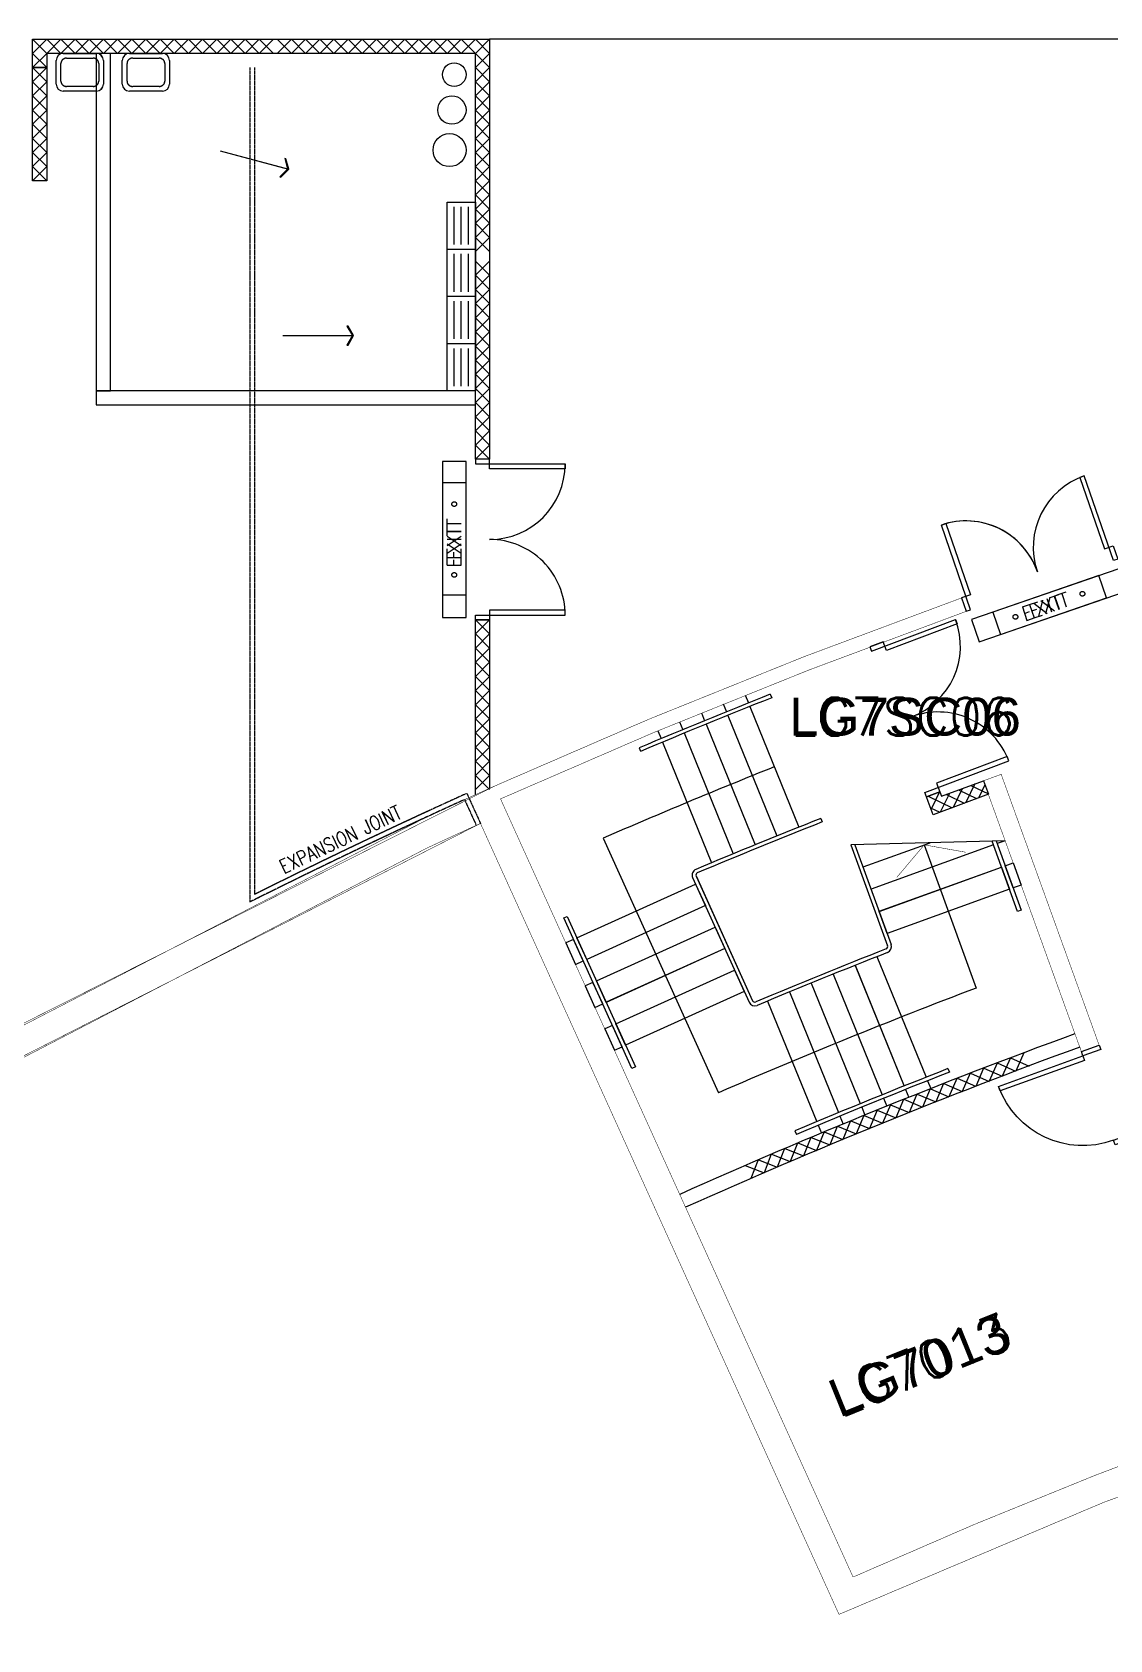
# Model space of a CAD drawing. Header units: millimetres. Extents: x -203861 to 22103, y -44552 to 100121.
# Drawn here: x -33005 to -21590, y -34908 to -17875 of the extents above; entities that cross this region are included whole.
import ezdxf

# ---------------------------------------------------------------- set-up
doc = ezdxf.new("R2010")
doc.units = ezdxf.units.MM
for name, pattern in [('S1097a$0$CENTER', [2, 1.25, -0.25, 0.25, -0.25]), ('S1097a$0$DOT', [0.25, 0, -0.25]), ('S1097a$0$HIDDEN', [0.375, 0.25, -0.125]), ('s2097a$0$LG7$0$CENTER', [2, 1.25, -0.25, 0.25, -0.25]), ('s2097a$0$LG7$0$HIDDEN', [0.375, 0.25, -0.125]), ('s3097a$0$HIDDEN2', [4.7625, 3.175, -1.5875]), ('s3097a$0$LG7$0$CENTER', [2, 1.25, -0.25, 0.25, -0.25])]:
    doc.linetypes.add(name, pattern=pattern)
for name, color, linetype in [('S1097a$0$11', 7, 'Continuous'), ('S1097a$0$20', 1, 'Continuous'), ('S1097a$0$22', 7, 'Continuous'), ('S1097a$0$25', 7, 'Continuous'), ('S1097a$0$30', 7, 'Continuous'), ('S1097a$0$39', 7, 'Continuous'), ('S1097a$0$45', 7, 'Continuous'), ('S1097a$0$48', 7, 'Continuous'), ('S1097a$0$49', 7, 'Continuous'), ('S1097a$0$9', 7, 'Continuous'), ('S1097a$0$ROOM-NO', 4, 'Continuous'), ('s2097a$0$LG7$0$20', 1, 'Continuous'), ('s2097a$0$LG7$0$25', 7, 'Continuous'), ('s2097a$0$LG7$0$45', 7, 'Continuous'), ('s2097a$0$LG7$0$48', 7, 'Continuous'), ('s2097a$0$LG7$0$49', 7, 'Continuous'), ('s2097a$0$LG7$0$9', 7, 'Continuous'), ('s3097a$0$LG7$0$11', 7, 'Continuous'), ('s3097a$0$LG7$0$20', 1, 'Continuous'), ('s3097a$0$LG7$0$22', 7, 'Continuous'), ('s3097a$0$LG7$0$25', 7, 'Continuous'), ('s3097a$0$LG7$0$30', 7, 'Continuous'), ('s3097a$0$LG7$0$39', 7, 'Continuous'), ('s3097a$0$LG7$0$45', 7, 'Continuous'), ('s3097a$0$LG7$0$48', 7, 'Continuous'), ('s3097a$0$LG7$0$9', 7, 'Continuous'), ('s3097a$0$ROOM-NO', 4, 'Continuous')]:
    doc.layers.add(name, color=color, linetype=linetype)
doc.styles.add('S1097a$0$STANDARD', font='SIMPLEX')
doc.styles.add('s2097a$0$LG7$0$STANDARD', font='SIMPLEX')
doc.styles.add('s3097a$0$LG7$0$STANDARD', font='SIMPLEX')
doc.styles.add('s3097a$0$Standard', font='arial.ttf')

# ---------------------------------------------------------------- blocks, each defined once
blk = doc.blocks.new('S1097a$0$D1050A')
at = {"layer": 'S1097a$0$30', "color": 14, "linetype": 'Continuous'}
for points in [[(0.05, 0.2), (0.1, 0.2), (0.1, 1.15), (0.05, 1.1499)], [(0, 0), (0.05, 0), (0.05, 0.2), (0, 0.2)], [(1, 0), (1.0501, 0), (1.0501, 0.2), (1, 0.2)]]:
    blk.add_lwpolyline(points, close=True, dxfattribs=at)
blk.add_arc((0.049983, 0.199961), 0.95001, 359.999989, 89.999989, dxfattribs=at)
blk = doc.blocks.new('S1097a$0$D1700B')
at = {"layer": 'S1097a$0$30', "color": 14, "linetype": 'Continuous'}
for points in [[(0, 0), (0.05, 0), (0.05, 0.95), (0.1, 0.95), (0.1, 0.15), (-0.0001, 0.15), (0, 0)], [(1.7, 0), (1.65, 0.0001), (1.65, 0.95), (1.6, 0.95), (1.6, 0.15), (1.7, 0.15), (1.7, 0)]]:
    blk.add_lwpolyline(points, dxfattribs=at)
for centre, start, end in [((0.05, 0.15), 0.0001, 90.0001), ((1.650003, 0.150003), 90.0001, 180.0001)]:
    blk.add_arc(centre, 0.800001, start, end, dxfattribs=at)
blk = doc.blocks.new('S1097a$0$EXIT')
at = {"layer": 'S1097a$0$39', "color": 1, "linetype": 'Continuous'}
blk.add_lwpolyline([(-0.825, -0.25), (0.825, -0.25), (0.825, 0), (-0.825, 0)], close=True, dxfattribs=at)
at = {"layer": 'S1097a$0$39', "color": 1, "linetype": 'S1097a$0$DOT'}
for centre in [(-0.375002, -0.125001), (0.375002, -0.125)]:
    blk.add_circle(centre, 0.025, dxfattribs=at)
at = {"layer": 'S1097a$0$39', "color": 1, "linetype": 'Continuous', "style": 'S1097a$0$STANDARD', "width": 1.1}
blk.add_text('EXIT', height=0.15, rotation=0.000053, dxfattribs=at).set_placement((-0.3001, -0.2))
blk = doc.blocks.new('S1097a$0$H1200')
at = {"layer": 'S1097a$0$22', "color": 14, "linetype": 'Continuous'}
for points in [[(0, 0), (0.15, 0.15), (0.3, 0), (0.45, 0.15), (0.6, 0), (0.75, 0.15), (0.9, 0), (1.05, 0.15), (1.2, 0)], [(0, 0.15), (0.15, 0), (0.3, 0.15), (0.45, 0), (0.6, 0.15), (0.75, 0), (0.9, 0.15), (1.05, 0), (1.2, 0.15)]]:
    blk.add_lwpolyline(points, dxfattribs=at)
blk = doc.blocks.new('S1097a$0$H300')
at = {"layer": 'S1097a$0$22', "color": 10, "linetype": 'Continuous'}
for points in [[(0, 0), (0.15, 0.15), (0.3, 0)], [(0, 0.15), (0.15, 0), (0.3, 0.15)]]:
    blk.add_lwpolyline(points, dxfattribs=at)
blk = doc.blocks.new('S1097a$0$H1050')
at = {"layer": 'S1097a$0$22', "color": 10, "linetype": 'Continuous'}
for points in [[(0, 0.15), (0.15, 0), (0.3, 0.15), (0.45, 0), (0.6, 0.15), (0.75, 0), (0.9, 0.15), (1.05, 0)], [(0, 0), (0.15, 0.15), (0.3, 0), (0.45, 0.15), (0.6, 0), (0.75, 0.15), (0.9, 0), (1.05, 0.15)]]:
    blk.add_lwpolyline(points, dxfattribs=at)
blk = doc.blocks.new('S1097a$0$H900')
at = {"layer": 'S1097a$0$22', "color": 1, "linetype": 'Continuous'}
for points in [[(0, 0), (0.15, 0.15), (0.3, 0), (0.45, 0.15), (0.6, 0), (0.75, 0.15), (0.9, 0)], [(0, 0.15), (0.15, 0), (0.3, 0.15), (0.45, 0), (0.6, 0.15), (0.75, 0), (0.9, 0.15)]]:
    blk.add_lwpolyline(points, dxfattribs=at)
blk = doc.blocks.new('S1097a$0$H600')
at = {"layer": 'S1097a$0$22', "color": 10, "linetype": 'Continuous'}
for points in [[(0, 0), (0.15, 0.15), (0.3, 0), (0.45, 0.15), (0.6, 0)], [(0, 0.15), (0.15, 0), (0.3, 0.15), (0.45, 0), (0.6, 0.15)]]:
    blk.add_lwpolyline(points, dxfattribs=at)
blk = doc.blocks.new('S1097a$0$AR1')
at = {"layer": 'S1097a$0$45', "color": 10, "linetype": 'Continuous'}
blk.add_lwpolyline([(-0.75, 0), (0, 0), (-0.0577, 0.1), (-0.0693, 0.1), (-0.0115, 0), (-0.0694, -0.1), (-0.0578, -0.1), (0, 0)], dxfattribs=at)
blk = doc.blocks.new('S1097a$0$CSINK')
at = {"layer": 'S1097a$0$49', "color": 10, "linetype": 'Continuous'}
for p, q in [((0.075, 0.4), (0.425, 0.4)), ((0.11, 0.35), (0.39, 0.35)), ((0, 0.075), (0, 0.325)), ((0.05, 0.1062), (0.05, 0.2938)), ((0.45, 0.2938), (0.45, 0.1062)), ((0.5, 0.325), (0.5, 0.075)), ((0.425, 0), (0.075, 0)), ((0.39, 0.05), (0.11, 0.05))]:
    blk.add_line(p, q, dxfattribs=at)
for points in [[(0.11, 0.350001, 0.03065), (0.102177, 0.349519, 0.030839), (0.094471, 0.348084, 0.030964), (0.08706, 0.345725, 0.031496), (0.08, 0.342465, 0.031724), (0.0735, 0.338393, 0.032492), (0.067574, 0.333525, 0.032773), (0.06242, 0.328016, 0.033593), (0.058039, 0.321876, 0.033855), (0.054579, 0.315296, 0.034491), (0.052045, 0.308309, 0.03465), (0.050517, 0.301101, 0.034891), (0.05, 0.29375)], [(0.450001, 0.29375, 0.034891), (0.449484, 0.301101, 0.03465), (0.447956, 0.308309, 0.034491), (0.445422, 0.315296, 0.033855), (0.441962, 0.321876, 0.033593), (0.437581, 0.328016, 0.032773), (0.432427, 0.333525, 0.032492), (0.426501, 0.338393, 0.031724), (0.420001, 0.342465, 0.031496), (0.412941, 0.345725, 0.030964), (0.40553, 0.348084, 0.030839), (0.397824, 0.349519, 0.03065), (0.390001, 0.350001)], [(0.05, 0.10625, 0.034891), (0.050517, 0.0989, 0.03465), (0.052045, 0.091692, 0.034491), (0.054579, 0.084704, 0.033855), (0.058039, 0.078125, 0.033593), (0.06242, 0.071985, 0.032773), (0.067574, 0.066475, 0.032492), (0.0735, 0.061608, 0.031724), (0.08, 0.057536, 0.031496), (0.08706, 0.054276, 0.030964), (0.094471, 0.051917, 0.030839), (0.102177, 0.050482, 0.03065), (0.11, 0.05)], [(0.390001, 0.05, 0.03065), (0.397824, 0.050482, 0.030839), (0.40553, 0.051917, 0.030964), (0.412941, 0.054276, 0.031496), (0.420001, 0.057536, 0.031724), (0.426501, 0.061608, 0.032492), (0.432427, 0.066475, 0.032773), (0.437581, 0.071985, 0.033593), (0.441962, 0.078125, 0.033855), (0.445422, 0.084704, 0.034491), (0.447956, 0.091692, 0.03465), (0.449484, 0.0989, 0.034891), (0.450001, 0.10625)]]:
    blk.add_lwpolyline(points, format="xyb", dxfattribs=at)
for centre, start, end in [((0.075, 0.325001), 90, 180), ((0.425001, 0.325001), 0, 90), ((0.075, 0.075), 180, 270), ((0.425001, 0.075), 270, 0)]:
    blk.add_arc(centre, 0.075, start, end, dxfattribs=at)
blk = doc.blocks.new('S1097a')
at = {"layer": 'S1097a$0$11', "color": 2, "linetype": 'Continuous'}
blk.add_line((-25972, -26816), (-25374, -28137), dxfattribs=at)
at = {"layer": 'S1097a$0$11', "color": 14, "linetype": 'Continuous', "const_width": 5}
for points in [[(-23161, -23869, 0.019423), (-28106, -25862, 0.019423)], [(-23111, -24011, 0.019416), (-28044, -25998, 0.019416)]]:
    blk.add_lwpolyline(points, format="xyb", dxfattribs=at)
blk.add_lwpolyline([(-23161, -23870), (-23112, -24011)], dxfattribs=at)
at = {"layer": 'S1097a$0$11', "color": 14, "linetype": 'Continuous'}
blk.add_lwpolyline([(-22929, -25806), (-22876, -25947), (-23461, -26167), (-23514, -26026), (-23532, -25977), (-23392, -25924), (-23374, -25971)], close=True, dxfattribs=at)
at = {"layer": 'S1097a$0$11', "color": 14, "linetype": 'Continuous', "const_width": 5}
blk.add_lwpolyline([(-22929, -25806), (-21892, -28675), (-21704, -28607), (-22741, -25738)], close=True, dxfattribs=at)
at = {"layer": 'S1097a$0$11', "color": 2, "linetype": 'Continuous'}
blk.add_lwpolyline([(-22700, -26441), (-24332, -26485), (-23945, -27556)], dxfattribs=at)
for centre, radius, start, end in [((0, -88500), 66955, 111.59001, 112.8124), ((-25950, -26805), 25, 112.8124, 204.3743), ((0, -88500), 65455, 111.47187, 112.77781), ((-23968, -27564), 25, 291.4719, 19.874), ((-25351, -28126), 25, 204.3742, 292.7778)]:
    blk.add_arc(centre, radius, start, end, dxfattribs=at)
at = {"layer": 'S1097a$0$11', "color": 14, "linetype": 'Continuous'}
for radius, start, end in [(63905, 110.09898, 114.15082), (63755, 110.09951, 114.15029)]:
    blk.add_arc((0, -88500), radius, start, end, dxfattribs=at)
at = {"layer": 'S1097a$0$20', "color": 10, "linetype": 'Continuous'}
blk.add_lwpolyline([(-33000, -18250), (-33000, -17950), (-28159, -17950), (-28159, -22400), (-28309, -22400), (-28309, -18100), (-32850, -18100), (-32850, -18250)], close=True, dxfattribs=at)
at = {"layer": 'S1097a$0$20', "color": 10, "linetype": 'S1097a$0$HIDDEN'}
blk.add_lwpolyline([(-33000, -18250), (-32850, -18250), (-32850, -19450), (-33000, -19450)], close=True, dxfattribs=at)
at = {"layer": 'S1097a$0$20', "color": 10, "linetype": 'Continuous'}
blk.add_lwpolyline([(-28309, -25953), (-28309, -24100), (-28159, -24100), (-28159, -25886)], dxfattribs=at)
for centre, radius in [((-28534, -18325), 125), ((-28559, -18700), 150), ((-28584, -19125), 175)]:
    blk.add_circle(centre, radius, dxfattribs=at)
at = {"layer": 'S1097a$0$22', "color": 14, "linetype": 'Continuous'}
for p, q in [((-23155, -25890), (-23251, -26088)), ((-23019, -25840), (-23115, -26037)), ((-23062, -25856), (-22877, -25946)), ((-22913, -25850), (-22979, -25985)), ((-22932, -25808), (-22928, -25810)), ((-23531, -25976), (-23532, -25978)), ((-23513, -25970), (-23262, -26092)), ((-23394, -25925), (-23484, -26108)), ((-23290, -25940), (-23388, -26139)), ((-23322, -25951), (-23133, -26043)), ((-23192, -25903), (-23004, -25995)), ((-23490, -26092), (-23391, -26140)), ((-22643, -28743), (-22729, -28936)), ((-22641, -28743), (-22446, -28830)), ((-22501, -28690), (-22587, -28882)), ((-23069, -28904), (-23153, -29098)), ((-23066, -28905), (-22870, -28991)), ((-22927, -28852), (-23011, -29045)), ((-22924, -28851), (-22729, -28937)), ((-22785, -28797), (-22870, -28990)), ((-22783, -28796), (-22588, -28883)), ((-23634, -29126), (-23716, -29320)), ((-23631, -29125), (-23435, -29208)), ((-23493, -29070), (-23576, -29264)), ((-23490, -29069), (-23294, -29153)), ((-23352, -29014), (-23435, -29208)), ((-23349, -29013), (-23154, -29098)), ((-23210, -28959), (-23294, -29153)), ((-23208, -28958), (-23012, -29043)), ((-24056, -29296), (-24137, -29490)), ((-24054, -29295), (-23857, -29377)), ((-23915, -29239), (-23997, -29433)), ((-23913, -29238), (-23716, -29320)), ((-23775, -29182), (-23856, -29376)), ((-23772, -29181), (-23576, -29264)), ((-24337, -29410), (-24417, -29606)), ((-24334, -29410), (-24137, -29491)), ((-24196, -29353), (-24277, -29548)), ((-24194, -29352), (-23997, -29434)), ((-24757, -29585), (-24835, -29781)), ((-24755, -29584), (-24557, -29664)), ((-24617, -29527), (-24696, -29722)), ((-24615, -29526), (-24417, -29606)), ((-24477, -29468), (-24556, -29664)), ((-24475, -29467), (-24277, -29548)), ((-25176, -29763), (-25253, -29959)), ((-25174, -29762), (-24975, -29840)), ((-25036, -29703), (-25114, -29900)), ((-25034, -29702), (-24836, -29781)), ((-24897, -29644), (-24975, -29840)), ((-24894, -29643), (-24696, -29723)), ((-25452, -29882), (-25253, -29960)), ((-25315, -29823), (-25392, -30020)), ((-25313, -29822), (-25114, -29900))]:
    blk.add_line(p, q, dxfattribs=at)
at = {"layer": 'S1097a$0$25', "color": 14, "linetype": 'Continuous'}
for p, q in [((-25685, -24992), (-25651, -25076)), ((-25453, -24899), (-25419, -24982)), ((-25404, -25019), (-24884, -26298)), ((-25187, -24890), (-25172, -24927)), ((-26147, -25181), (-26114, -25265)), ((-25916, -25086), (-25882, -25170)), ((-25867, -25207), (-25348, -26485)), ((-25636, -25113), (-25116, -26391)), ((-26378, -25277), (-26344, -25360)), ((-26100, -25299), (-25579, -26580)), ((-26575, -25457), (-26560, -25494)), ((-26329, -25398), (-25810, -26676)), ((-24652, -26205), (-24637, -26242)), ((-26956, -26414), (-25734, -29111)), ((-24290, -26484), (-23907, -27542)), ((-24204, -26719), (-23495, -26463)), ((-22822, -26485), (-24120, -26954)), ((-23556, -26485), (-23007, -28002)), ((-22700, -26441), (-22784, -26472)), ((-26009, -26832), (-25410, -28153)), ((-24289, -27762), (-23770, -29040)), ((-24057, -27669), (-23537, -28948)), ((-24521, -27855), (-24002, -29133)), ((-24984, -28044), (-24464, -29322)), ((-24753, -27949), (-24233, -29227)), ((-25215, -28140), (-24695, -29418)), ((-23305, -28856), (-23290, -28893)), ((-23754, -29077), (-23721, -29160)), ((-23522, -28985), (-23488, -29068)), ((-24218, -29264), (-24184, -29348)), ((-23986, -29170), (-23953, -29254)), ((-24680, -29455), (-24646, -29539)), ((-24449, -29359), (-24415, -29443)), ((-24926, -29515), (-24910, -29552))]:
    blk.add_line(p, q, dxfattribs=at)
at = {"layer": 'S1097a$0$25', "color": 10, "linetype": 'Continuous'}
blk.add_lwpolyline([(-32175, -18100), (-32325, -18100), (-32325, -21675), (-32175, -21675)], close=True, dxfattribs=at)
at = {"layer": 'S1097a$0$25', "color": 14, "linetype": 'Continuous', "const_width": 5}
blk.add_lwpolyline([(-23113, -26564), (-23556, -26485), (-23846, -26829)], dxfattribs=at)
at = {"layer": 'S1097a$0$25', "color": 14, "linetype": 'Continuous'}
blk.add_lwpolyline([(-22794, -26444), (-22529, -27177), (-22567, -27191), (-22836, -26445)], dxfattribs=at)
for points in [[(-24034, -27190), (-22737, -26720), (-22652, -26956), (-23950, -27425)], [(-22699, -26707), (-22615, -26676), (-22530, -26911), (-22614, -26942)], [(-27235, -27470), (-25978, -26901), (-25874, -27128), (-27131, -27698)], [(-26616, -28837), (-26652, -28853), (-27374, -27259), (-27338, -27243)], [(-27028, -27926), (-25771, -27356), (-25668, -27584), (-26925, -28154)], [(-27271, -27487), (-27353, -27524), (-27250, -27752), (-27168, -27715)], [(-26822, -28381), (-25565, -27812), (-25462, -28039), (-26719, -28609)], [(-27065, -27942), (-27147, -27979), (-27044, -28207), (-26962, -28170)], [(-26858, -28398), (-26940, -28435), (-26837, -28662), (-26755, -28625)]]:
    blk.add_lwpolyline(points, close=True, dxfattribs=at)
for centre, radius, start, end in [((0, -88500), 68415, 111.60132, 112.85734), ((0, -88500), 68375, 111.60101, 112.85779), ((0, -88500), 67685, 111.80741, 113.46898), ((0, -88500), 66995, 111.5903, 112.81237), ((-25950, -26805), 65, 112.8124, 204.3742), ((-23968, -27564), 65, 291.4718, 19.874), ((0, -88500), 65415, 111.4718, 112.77774), ((0, -88500), 64725, 110.82173, 113.42764), ((-25351, -28126), 65, 204.3738, 292.7777), ((0, -88500), 64035, 111.34214, 112.90787), ((0, -88500), 63995, 111.34168, 112.90839)]:
    blk.add_arc(centre, radius, start, end, dxfattribs=at)
at = {"layer": 'S1097a$0$45', "color": 10, "linetype": 'Continuous'}
for p, q in [((-28534, -20125), (-28534, -19725)), ((-28459, -20125), (-28459, -19725)), ((-28384, -20125), (-28384, -19725)), ((-28534, -20625), (-28534, -20225)), ((-28459, -20625), (-28459, -20225)), ((-28384, -20625), (-28384, -20225)), ((-28534, -21125), (-28534, -20725)), ((-28459, -21125), (-28459, -20725)), ((-28384, -21125), (-28384, -20725)), ((-28609, -21175), (-28309, -21175)), ((-28534, -21625), (-28534, -21225)), ((-28459, -21625), (-28459, -21225)), ((-28384, -21625), (-28384, -21225))]:
    blk.add_line(p, q, dxfattribs=at)
for points in [[(-28309, -21675), (-28609, -21675), (-28609, -19675), (-28309, -19675)], [(-28609, -20175), (-28309, -20175), (-28309, -20675), (-28609, -20675)]]:
    blk.add_lwpolyline(points, close=True, dxfattribs=at)
at = {"layer": 'S1097a$0$48', "color": 10, "linetype": 'Continuous'}
blk.add_lwpolyline([(-32325, -21825), (-28309, -21825), (-28309, -21675), (-32325, -21675)], close=True, dxfattribs=at)
at = {"layer": 'S1097a$0$9', "color": 10, "linetype": 'S1097a$0$CENTER'}
for p, q in [((-30700, -18250), (-30700, -27091)), ((-30650, -18250), (-30650, -27010)), ((-28425, -26006), (-28301, -26279)), ((-28401, -25940), (-28256, -26258))]:
    blk.add_line(p, q, dxfattribs=at)
at = {"layer": 'S1097a$0$9', "color": 14, "linetype": 'Continuous', "const_width": 5}
for points in [[(-28106, -25862, 0.112625), (-52492, -44250, 0.112625)], [(-28256, -26258, 0.112035), (-52353, -44550, 0.112035)], [(-15884, -31517, 0.038621), (-24459, -34638, 0.038621)], [(-20448, -32672, 0.017534), (-24309, -34242, 0.017534)]]:
    blk.add_lwpolyline(points, format="xyb", dxfattribs=at)
for points in [[(-28044, -25998), (-24310, -34242)], [(-28256, -26258), (-24459, -34638)]]:
    blk.add_lwpolyline(points, dxfattribs=at)
at = {"layer": 'S1097a$0$9', "color": 14, "linetype": 'S1097a$0$CENTER'}
blk.add_arc((0, -88500), 68655, 114.45849, 116.56184, dxfattribs=at)
at = {"layer": 'S1097a$0$9', "color": 10, "linetype": 'S1097a$0$CENTER'}
blk.add_arc((0, -88500), 68705, 114.41679, 116.4944, dxfattribs=at)
at = {"zscale": 1000}
for name, p, xscale, yscale, rotation in [('S1097a$0$H300', (-33000, -17950), 999.9979999999999, 999.9979999999999, 270), ('S1097a$0$H1050', (-29359, -17950), 999.9979999999999, 999.9979999999999, 180), ('S1097a$0$H1200', (-28159, -17950), 999.9979999999999, 999.9979999999999, 180), ('S1097a$0$H1200', (-28309, -18100), 999.9979999999999, 999.9979999999999, 270), ('S1097a$0$H1200', (-32850, -19450), 999.9979999999999, 999.9979999999999, 90), ('S1097a$0$AR1', (-30288, -19328), 1000, 1000, 344.999992), ('S1097a$0$H900', (-28309, -19300), 999.9979999999999, 999.9979999999999, 270), ('S1097a$0$H900', (-28159, -21200), 999.9979999999999, 999.9979999999999, 90), ('S1097a$0$H1200', (-28159, -22400), 999.9979999999999, 999.9979999999999, 90), ('S1097a$0$EXIT', (-28659, -23250), 999.9979999999999, 999.9979999999999, 90), ('S1097a$0$D1700B', (-28309, -22400), 999.9979999999999, 999.9979999999999, 270), ('S1097a$0$D1700B', (-23112, -24011), 999.9979999999999, 999.9979999999999, 19.005897), ('S1097a$0$EXIT', (-22276, -23829), 999.9959999999999, 999.9959999999999, 19.007924), ('S1097a$0$H1200', (-28309, -24100), 999.9979999999999, 999.9979999999999, 270), ('S1097a$0$D1700B', (-24131, -24386), 999.9959999999999, 999.9959999999999, 290.623902), ('S1097a$0$H600', (-28309, -25300), 999.9979999999999, 999.9979999999999, 270), ('S1097a$0$D1050A', (-21704, -28607), 999.9889999999999, -999.9889999999999, 289.87499)]:
    blk.add_blockref(name, p, dxfattribs=dict(at, xscale=xscale, yscale=yscale, rotation=rotation))
at = {"xscale": 999.9979999999999, "yscale": 999.9979999999999, "zscale": 1000}
for name, p in [('S1097a$0$H1200', (-32850, -18100)), ('S1097a$0$H1200', (-31650, -18100)), ('S1097a$0$CSINK', (-32750, -18500)), ('S1097a$0$CSINK', (-32050, -18500)), ('S1097a$0$AR1', (-29601, -21090))]:
    blk.add_blockref(name, p, dxfattribs=at)
at = {"layer": 'S1097a$0$9', "color": 10, "linetype": 'Continuous', "style": 'S1097a$0$STANDARD', "width": 0.8}
blk.add_text('EXPANSION JOINT', height=150, rotation=25.4551, dxfattribs=at).set_placement((-30340, -26795))
at = {"layer": 'S1097a$0$ROOM-NO', "style": 'S1097a$0$STANDARD'}
blk.add_text('LG7SC06', height=400, dxfattribs=at).set_placement((-24986, -25327))
blk.add_text('LG7013', height=400, rotation=22, dxfattribs=at).set_placement((-24458, -32555))
blk = doc.blocks.new('s2097a$0$LG7$0$AR1')
at = {"layer": 's2097a$0$LG7$0$45', "color": 10, "linetype": 'Continuous'}
blk.add_lwpolyline([(-0.75, 0), (0, 0), (-0.0577, 0.1), (-0.0693, 0.1), (-0.0115, 0), (-0.0694, -0.1), (-0.0578, -0.1), (0, 0)], dxfattribs=at)
blk = doc.blocks.new('s2097a$0$LG7$0$CSINK')
at = {"layer": 's2097a$0$LG7$0$49', "color": 10, "linetype": 'Continuous'}
for p, q in [((0.075, 0.4), (0.425, 0.4)), ((0.11, 0.35), (0.39, 0.35)), ((0, 0.075), (0, 0.325)), ((0.05, 0.1062), (0.05, 0.2938)), ((0.45, 0.2938), (0.45, 0.1062)), ((0.5, 0.325), (0.5, 0.075)), ((0.425, 0), (0.075, 0)), ((0.39, 0.05), (0.11, 0.05))]:
    blk.add_line(p, q, dxfattribs=at)
for points in [[(0.11, 0.350001, 0.03065), (0.102177, 0.349519, 0.030839), (0.094471, 0.348084, 0.030964), (0.08706, 0.345725, 0.031496), (0.08, 0.342465, 0.031724), (0.0735, 0.338393, 0.032492), (0.067574, 0.333525, 0.032773), (0.06242, 0.328016, 0.033593), (0.058039, 0.321876, 0.033855), (0.054579, 0.315296, 0.034491), (0.052045, 0.308309, 0.03465), (0.050517, 0.301101, 0.034891), (0.05, 0.29375)], [(0.450001, 0.29375, 0.034891), (0.449484, 0.301101, 0.03465), (0.447956, 0.308309, 0.034491), (0.445422, 0.315296, 0.033855), (0.441962, 0.321876, 0.033593), (0.437581, 0.328016, 0.032773), (0.432427, 0.333525, 0.032492), (0.426501, 0.338393, 0.031724), (0.420001, 0.342465, 0.031496), (0.412941, 0.345725, 0.030964), (0.40553, 0.348084, 0.030839), (0.397824, 0.349519, 0.03065), (0.390001, 0.350001)], [(0.05, 0.10625, 0.034891), (0.050517, 0.0989, 0.03465), (0.052045, 0.091692, 0.034491), (0.054579, 0.084704, 0.033855), (0.058039, 0.078125, 0.033593), (0.06242, 0.071985, 0.032773), (0.067574, 0.066475, 0.032492), (0.0735, 0.061608, 0.031724), (0.08, 0.057536, 0.031496), (0.08706, 0.054276, 0.030964), (0.094471, 0.051917, 0.030839), (0.102177, 0.050482, 0.03065), (0.11, 0.05)], [(0.390001, 0.05, 0.03065), (0.397824, 0.050482, 0.030839), (0.40553, 0.051917, 0.030964), (0.412941, 0.054276, 0.031496), (0.420001, 0.057536, 0.031724), (0.426501, 0.061608, 0.032492), (0.432427, 0.066475, 0.032773), (0.437581, 0.071985, 0.033593), (0.441962, 0.078125, 0.033855), (0.445422, 0.084704, 0.034491), (0.447956, 0.091692, 0.03465), (0.449484, 0.0989, 0.034891), (0.450001, 0.10625)]]:
    blk.add_lwpolyline(points, format="xyb", dxfattribs=at)
for centre, start, end in [((0.075, 0.325001), 90, 180), ((0.425001, 0.325001), 0, 90), ((0.075, 0.075), 180, 270), ((0.425001, 0.075), 270, 0)]:
    blk.add_arc(centre, 0.075, start, end, dxfattribs=at)
blk = doc.blocks.new('s2097a')
at = {"layer": 's2097a$0$LG7$0$20', "color": 14, "linetype": 'Continuous'}
for points in [[(-32999.9, -18249.9), (-32999.9, -17949.9), (-29999.9, -17949.9)], [(-29999.9, -18099.9), (-32849.9, -18099.9), (-32849.9, -18249.9)]]:
    blk.add_lwpolyline(points, dxfattribs=at)
at = {"layer": 's2097a$0$LG7$0$20', "color": 10, "linetype": 'Continuous'}
blk.add_lwpolyline([(-28820.5, -18099.9), (-32849.9, -18099.9), (-32849.9, -18249.9), (-32999.9, -18249.9), (-32999.9, -17949.9), (-28820.5, -17949.9)], dxfattribs=at)
at = {"layer": 's2097a$0$LG7$0$20', "color": 10, "linetype": 's2097a$0$LG7$0$HIDDEN'}
blk.add_lwpolyline([(-32999.9, -18249.9), (-32849.9, -18249.9), (-32849.9, -19449.9), (-32999.9, -19449.9)], close=True, dxfattribs=at)
at = {"layer": 's2097a$0$LG7$0$25', "color": 10, "linetype": 'Continuous'}
blk.add_lwpolyline([(-32174.9, -18099.9), (-32324.9, -18099.9), (-32324.9, -21674.9), (-32174.9, -21674.9)], close=True, dxfattribs=at)
at = {"layer": 's2097a$0$LG7$0$48', "color": 10, "linetype": 'Continuous'}
blk.add_lwpolyline([(-28820.5, -21674.9), (-32324.9, -21674.9), (-32324.9, -21824.9), (-28820.5, -21824.9)], dxfattribs=at)
at = {"layer": 's2097a$0$LG7$0$9', "color": 10, "linetype": 's2097a$0$LG7$0$CENTER'}
for p, q in [((-30699.9, -18249.9), (-30699.9, -27091.3)), ((-30649.9, -18249.9), (-30649.9, -27010.4))]:
    blk.add_line(p, q, dxfattribs=at)
at = {"layer": 's2097a$0$LG7$0$9', "color": 14, "linetype": 'Continuous', "const_width": 5}
for points in [[(-28820.5, -26187.1, 0.1097323), (-52492.2, -44249.9)], [(-28820.5, -26517.8, 0.1097343), (-52352.6, -44549.9)]]:
    blk.add_lwpolyline(points, format="xyb", dxfattribs=at)
at = {"layer": 's2097a$0$LG7$0$9', "color": 14, "linetype": 's2097a$0$LG7$0$CENTER'}
blk.add_arc((0.1, -88499.9), 68655, 114.821269, 116.561836, dxfattribs=at)
at = {"layer": 's2097a$0$LG7$0$9', "color": 10, "linetype": 's2097a$0$LG7$0$CENTER'}
blk.add_arc((0.1, -88499.9), 68705, 114.801985, 116.494397, dxfattribs=at)
at = {"xscale": 999.9980000001378, "yscale": 999.9980000001378, "zscale": 1000}
for name, p in [('s2097a$0$LG7$0$CSINK', (-32749.9, -18499.9)), ('s2097a$0$LG7$0$CSINK', (-32049.9, -18499.9)), ('s2097a$0$LG7$0$AR1', (-29601.1, -21090.2))]:
    blk.add_blockref(name, p, dxfattribs=at)
at = {"xscale": 1000.00000000002, "yscale": 1000.00000000002, "zscale": 1000.00000000002, "rotation": 344.9999919999985}
blk.add_blockref('s2097a$0$LG7$0$AR1', (-30287.7, -19327.9), dxfattribs=at)
at = {"layer": 's2097a$0$LG7$0$9', "color": 10, "linetype": 'Continuous', "style": 's2097a$0$LG7$0$STANDARD', "width": 0.8}
blk.add_text('EXPANSION JOINT', height=150, rotation=25.45514, dxfattribs=at).set_placement((-30339.9, -26795))
blk = doc.blocks.new('s3097a$0$LG7$0$D1050A')
at = {"layer": 's3097a$0$LG7$0$30', "color": 14, "linetype": 'Continuous'}
for points in [[(0.05, 0.2), (0.1, 0.2), (0.1, 1.15), (0.05, 1.1499)], [(0, 0), (0.05, 0), (0.05, 0.2), (0, 0.2)], [(1, 0), (1.0501, 0), (1.0501, 0.2), (1, 0.2)]]:
    blk.add_lwpolyline(points, close=True, dxfattribs=at)
blk.add_arc((0.049983, 0.199961), 0.95001, 359.999989, 89.999989, dxfattribs=at)
blk = doc.blocks.new('s3097a$0$LG7$0$D1700B')
at = {"layer": 's3097a$0$LG7$0$30', "color": 1, "linetype": 'Continuous'}
for points in [[(0, 0), (0.05, 0), (0.05, 0.95), (0.1, 0.95), (0.1, 0.15), (-0.0001, 0.15), (0, 0)], [(1.7, 0), (1.65, 0.0001), (1.65, 0.95), (1.6, 0.95), (1.6, 0.15), (1.7, 0.15), (1.7, 0)]]:
    blk.add_lwpolyline(points, dxfattribs=at)
for centre, start, end in [((0.05, 0.15), 0.0001, 90.0001), ((1.650003, 0.150003), 90.0001, 180.0001)]:
    blk.add_arc(centre, 0.800001, start, end, dxfattribs=at)
blk = doc.blocks.new('s3097a$0$LG7$0$EXIT')
at = {"layer": 's3097a$0$LG7$0$39', "color": 8, "linetype": 's3097a$0$HIDDEN2', "ltscale": 6}
blk.add_lwpolyline([(-0.586, -0.25), (0.602, -0.25), (0.602, 0), (-0.586, 0)], close=True, dxfattribs=at)
at = {"layer": 's3097a$0$LG7$0$39', "color": 8, "linetype": 's3097a$0$HIDDEN2', "ltscale": 3000}
for centre in [(-0.375, -0.125), (0.375, -0.125)]:
    blk.add_circle(centre, 0.025, dxfattribs=at)
at = {"layer": 's3097a$0$LG7$0$39', "color": 8, "linetype": 's3097a$0$HIDDEN2', "ltscale": 3000, "style": 's3097a$0$LG7$0$STANDARD', "width": 1.1}
blk.add_text('EXIT', height=0.15, rotation=0.0001, dxfattribs=at).set_placement((-0.22, -0.2))
blk = doc.blocks.new('s3097a')
at = {"layer": 's3097a$0$LG7$0$11', "color": 2, "linetype": 'Continuous'}
blk.add_line((-25972, -26815), (-25374, -28137), dxfattribs=at)
at = {"layer": 's3097a$0$LG7$0$11', "color": 14, "linetype": 'Continuous', "const_width": 5}
for points in [[(-23161, -23869, 0.019423), (-28106, -25862, 0.019423)], [(-23111, -24011, 0.019416), (-28044, -25998, 0.019416)]]:
    blk.add_lwpolyline(points, format="xyb", dxfattribs=at)
blk.add_lwpolyline([(-23161, -23869), (-23112, -24011)], dxfattribs=at)
at = {"layer": 's3097a$0$LG7$0$11', "color": 14, "linetype": 'Continuous'}
blk.add_lwpolyline([(-22929, -25806), (-22876, -25947), (-23461, -26167), (-23514, -26026), (-23532, -25977), (-23392, -25924), (-23374, -25971)], close=True, dxfattribs=at)
at = {"layer": 's3097a$0$LG7$0$11', "color": 14, "linetype": 'Continuous', "const_width": 5}
blk.add_lwpolyline([(-22929, -25806), (-21892, -28675), (-21704, -28607), (-22741, -25738)], close=True, dxfattribs=at)
at = {"layer": 's3097a$0$LG7$0$11', "color": 2, "linetype": 'Continuous'}
blk.add_lwpolyline([(-22700, -26441), (-24332, -26485), (-23945, -27556)], dxfattribs=at)
for centre, radius, start, end in [((0, -88500), 66955, 111.59001, 112.8124), ((-25950, -26805), 25, 112.8124, 204.3743), ((0, -88500), 65455, 111.47187, 112.77781), ((-23968, -27564), 25, 291.4719, 19.874), ((-25351, -28126), 25, 204.3742, 292.7778)]:
    blk.add_arc(centre, radius, start, end, dxfattribs=at)
at = {"layer": 's3097a$0$LG7$0$11', "color": 14, "linetype": 'Continuous'}
for radius, start, end in [(63905, 110.09898, 114.15082), (63755, 110.09951, 114.15029)]:
    blk.add_arc((0, -88500), radius, start, end, dxfattribs=at)
at = {"layer": 's3097a$0$LG7$0$20', "color": 10, "linetype": 'Continuous'}
for points in [[(-28821, -17950), (-28159, -17950), (-28159, -22400), (-28309, -22400), (-28309, -18100), (-28821, -18100)], [(-28309, -25953), (-28309, -24100), (-28159, -24100), (-28159, -25885)]]:
    blk.add_lwpolyline(points, dxfattribs=at)
for centre, radius in [((-28534, -18325), 125), ((-28559, -18700), 150), ((-28584, -19125), 175)]:
    blk.add_circle(centre, radius, dxfattribs=at)
at = {"layer": 's3097a$0$LG7$0$22', "color": 14, "linetype": 'Continuous'}
for p, q in [((-23155, -25890), (-23251, -26088)), ((-23019, -25839), (-23115, -26037)), ((-23062, -25855), (-22877, -25946)), ((-22913, -25850), (-22979, -25985)), ((-22932, -25807), (-22928, -25810)), ((-23531, -25976), (-23532, -25978)), ((-23513, -25969), (-23262, -26092)), ((-23394, -25925), (-23484, -26108)), ((-23290, -25940), (-23388, -26139)), ((-23322, -25951), (-23133, -26043)), ((-23192, -25903), (-23004, -25995)), ((-23490, -26092), (-23391, -26140)), ((-22643, -28743), (-22729, -28936)), ((-22641, -28743), (-22446, -28829)), ((-22501, -28690), (-22587, -28882)), ((-23069, -28904), (-23153, -29097)), ((-23066, -28905), (-22870, -28991)), ((-22927, -28852), (-23011, -29045)), ((-22924, -28851), (-22729, -28937)), ((-22785, -28797), (-22870, -28990)), ((-22783, -28796), (-22588, -28883)), ((-23634, -29126), (-23716, -29320)), ((-23631, -29125), (-23435, -29208)), ((-23493, -29070), (-23576, -29264)), ((-23490, -29069), (-23294, -29153)), ((-23352, -29014), (-23435, -29208)), ((-23349, -29013), (-23154, -29098)), ((-23210, -28959), (-23294, -29153)), ((-23208, -28958), (-23012, -29043)), ((-24056, -29295), (-24137, -29490)), ((-24054, -29295), (-23857, -29377)), ((-23915, -29239), (-23997, -29433)), ((-23913, -29238), (-23716, -29320)), ((-23775, -29182), (-23856, -29376)), ((-23772, -29181), (-23576, -29264)), ((-24337, -29410), (-24417, -29606)), ((-24334, -29409), (-24137, -29491)), ((-24196, -29353), (-24277, -29548)), ((-24194, -29352), (-23997, -29434)), ((-24757, -29585), (-24835, -29781)), ((-24755, -29584), (-24557, -29664)), ((-24617, -29527), (-24696, -29722)), ((-24615, -29526), (-24417, -29606)), ((-24477, -29468), (-24556, -29664)), ((-24475, -29467), (-24277, -29548)), ((-25176, -29763), (-25253, -29959)), ((-25174, -29762), (-24975, -29840)), ((-25036, -29703), (-25114, -29900)), ((-25034, -29702), (-24836, -29781)), ((-24897, -29644), (-24975, -29840)), ((-24894, -29643), (-24696, -29723)), ((-25452, -29882), (-25253, -29960)), ((-25315, -29823), (-25392, -30019)), ((-25313, -29822), (-25114, -29900))]:
    blk.add_line(p, q, dxfattribs=at)
at = {"layer": 's3097a$0$LG7$0$25', "color": 14, "linetype": 'Continuous'}
for p, q in [((-25685, -24992), (-25651, -25076)), ((-25453, -24899), (-25419, -24982)), ((-25404, -25019), (-24884, -26298)), ((-25187, -24890), (-25172, -24927)), ((-26147, -25181), (-26114, -25265)), ((-25916, -25086), (-25882, -25170)), ((-25867, -25207), (-25348, -26485)), ((-25636, -25113), (-25116, -26391)), ((-26378, -25277), (-26344, -25360)), ((-26100, -25299), (-25579, -26580)), ((-26575, -25457), (-26560, -25494)), ((-26329, -25398), (-25810, -26676)), ((-24652, -26205), (-24637, -26242)), ((-26956, -26414), (-25734, -29111)), ((-24290, -26484), (-23907, -27542)), ((-24204, -26719), (-23495, -26463)), ((-22822, -26485), (-24120, -26954)), ((-23556, -26485), (-23007, -28002)), ((-22700, -26441), (-22784, -26472)), ((-26009, -26832), (-25410, -28153)), ((-24289, -27761), (-23770, -29040)), ((-24057, -27669), (-23537, -28948)), ((-24521, -27855), (-24002, -29133)), ((-24984, -28044), (-24464, -29322)), ((-24753, -27949), (-24233, -29227)), ((-25215, -28140), (-24695, -29418)), ((-23305, -28856), (-23290, -28893)), ((-23754, -29077), (-23721, -29160)), ((-23522, -28985), (-23488, -29068)), ((-24218, -29264), (-24184, -29348)), ((-23986, -29170), (-23953, -29254)), ((-24680, -29455), (-24646, -29539)), ((-24449, -29359), (-24415, -29443)), ((-24926, -29515), (-24910, -29552))]:
    blk.add_line(p, q, dxfattribs=at)
for points in [[(-20750, -17800), (-20750, -17950), (-28159, -17950)], [(-22794, -26444), (-22529, -27177), (-22567, -27191), (-22836, -26445)]]:
    blk.add_lwpolyline(points, dxfattribs=at)
at = {"layer": 's3097a$0$LG7$0$25', "color": 14, "linetype": 'Continuous', "const_width": 5}
blk.add_lwpolyline([(-23113, -26564), (-23556, -26485), (-23846, -26829)], dxfattribs=at)
at = {"layer": 's3097a$0$LG7$0$25', "color": 14, "linetype": 'Continuous'}
for points in [[(-24034, -27189), (-22737, -26720), (-22652, -26955), (-23950, -27425)], [(-22699, -26707), (-22615, -26676), (-22530, -26911), (-22614, -26942)], [(-27235, -27470), (-25978, -26901), (-25874, -27128), (-27131, -27698)], [(-26616, -28837), (-26652, -28853), (-27374, -27259), (-27338, -27243)], [(-27028, -27926), (-25771, -27356), (-25668, -27584), (-26925, -28153)], [(-27271, -27487), (-27353, -27524), (-27250, -27752), (-27168, -27715)], [(-26822, -28381), (-25565, -27812), (-25462, -28039), (-26719, -28609)], [(-27065, -27942), (-27147, -27979), (-27044, -28207), (-26962, -28170)], [(-26858, -28398), (-26940, -28435), (-26837, -28662), (-26755, -28625)]]:
    blk.add_lwpolyline(points, close=True, dxfattribs=at)
for centre, radius, start, end in [((0, -88500), 68415, 111.60132, 112.85734), ((0, -88500), 68375, 111.60101, 112.85779), ((0, -88500), 67685, 111.80741, 113.46898), ((0, -88500), 66995, 111.5903, 112.81237), ((-25950, -26805), 65, 112.8124, 204.3742), ((-23968, -27564), 65, 291.4718, 19.874), ((0, -88500), 65415, 111.4718, 112.77774), ((0, -88500), 64725, 110.82173, 113.42764), ((-25351, -28126), 65, 204.3738, 292.7777), ((0, -88500), 64035, 111.34214, 112.90787), ((0, -88500), 63995, 111.34168, 112.90839)]:
    blk.add_arc(centre, radius, start, end, dxfattribs=at)
at = {"layer": 's3097a$0$LG7$0$45', "color": 10, "linetype": 'Continuous'}
for p, q in [((-28534, -20125), (-28534, -19725)), ((-28459, -20125), (-28459, -19725)), ((-28384, -20125), (-28384, -19725)), ((-28534, -20625), (-28534, -20225)), ((-28459, -20625), (-28459, -20225)), ((-28384, -20625), (-28384, -20225)), ((-28534, -21125), (-28534, -20725)), ((-28459, -21125), (-28459, -20725)), ((-28384, -21125), (-28384, -20725)), ((-28609, -21175), (-28309, -21175)), ((-28534, -21625), (-28534, -21225)), ((-28459, -21625), (-28459, -21225)), ((-28384, -21625), (-28384, -21225))]:
    blk.add_line(p, q, dxfattribs=at)
for points in [[(-28309, -21675), (-28609, -21675), (-28609, -19675), (-28309, -19675)], [(-28609, -20175), (-28309, -20175), (-28309, -20675), (-28609, -20675)]]:
    blk.add_lwpolyline(points, close=True, dxfattribs=at)
at = {"layer": 's3097a$0$LG7$0$48', "color": 10, "linetype": 'Continuous'}
blk.add_lwpolyline([(-28821, -21825), (-28309, -21825), (-28309, -21675), (-28821, -21675)], dxfattribs=at)
at = {"layer": 's3097a$0$LG7$0$9', "color": 10, "linetype": 's3097a$0$LG7$0$CENTER'}
for p, q in [((-28425, -26006), (-28301, -26279)), ((-28401, -25940), (-28256, -26258))]:
    blk.add_line(p, q, dxfattribs=at)
at = {"layer": 's3097a$0$LG7$0$9', "color": 14, "linetype": 'Continuous', "const_width": 5}
for points in [[(-28106, -25862, 0.002857), (-28821, -26187, 0.002857)], [(-28256, -26258, 0.002273), (-28821, -26518, 0.002273)], [(-15884, -31517, 0.038621), (-24459, -34638, 0.038621)], [(-20448, -32672, 0.017534), (-24309, -34242, 0.017534)]]:
    blk.add_lwpolyline(points, format="xyb", dxfattribs=at)
for points in [[(-28044, -25998), (-24310, -34242)], [(-28256, -26258), (-24459, -34638)]]:
    blk.add_lwpolyline(points, dxfattribs=at)
at = {"layer": 's3097a$0$LG7$0$9', "color": 10, "linetype": 's3097a$0$LG7$0$CENTER'}
blk.add_arc((0, -88500), 68705, 114.41679, 114.80198, dxfattribs=at)
at = {"layer": 's3097a$0$LG7$0$9', "color": 14, "linetype": 's3097a$0$LG7$0$CENTER'}
blk.add_arc((0, -88500), 68655, 114.45849, 114.82127, dxfattribs=at)
at = {"zscale": 1000}
for name, p, xscale, yscale, rotation in [('s3097a$0$LG7$0$D1700B', (-28309, -22400), 999.9980000000214, 999.9980000000214, 270), ('s3097a$0$LG7$0$EXIT', (-28659, -23250), 999.9980000000214, 999.9980000000214, 90), ('s3097a$0$LG7$0$D1700B', (-23112, -24011), 999.9979999999373, 999.9979999999373, 19.00589700000167), ('s3097a$0$LG7$0$EXIT', (-22276, -23829), 999.9959999998509, 999.9959999998509, 19.00792400000306), ('s3097a$0$LG7$0$D1700B', (-24131, -24386), 999.9960000000182, 999.9960000000182, 290.6239019999914), ('s3097a$0$LG7$0$D1050A', (-21704, -28607), 999.9890000000636, -999.9889999999432, 289.8749899999952)]:
    blk.add_blockref(name, p, dxfattribs=dict(at, xscale=xscale, yscale=yscale, rotation=rotation))
at = {"layer": 's3097a$0$ROOM-NO', "style": 's3097a$0$Standard'}
blk.add_text('LG7SC06', height=400, dxfattribs=at).set_placement((-24986, -25327))
blk.add_text('LG7013', height=400, rotation=22, dxfattribs=at).set_placement((-24458, -32555))

msp = doc.modelspace()

# ---------------------------------------------------------------- block references
for name in ['s2097a', 's3097a', 'S1097a']:
    msp.add_blockref(name, (0, 0))

doc.saveas('drawing.dxf')
